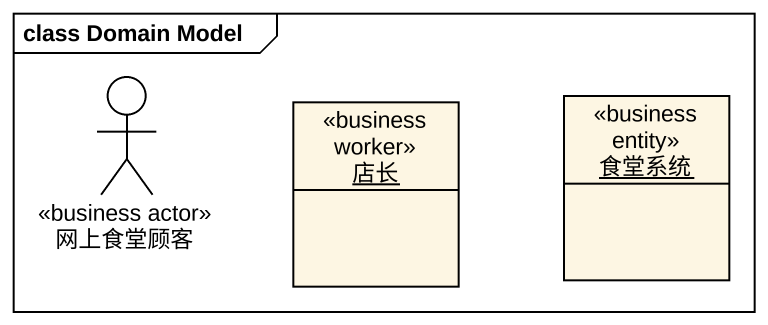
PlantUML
@startuml
mainframe class Domain Model
allowmixing
hide circle
hide empty members
actor 网上食堂顾客 <<business actor>>
object 食堂系统 <<business entity>>
object 店长 <<business worker>>
@enduml
